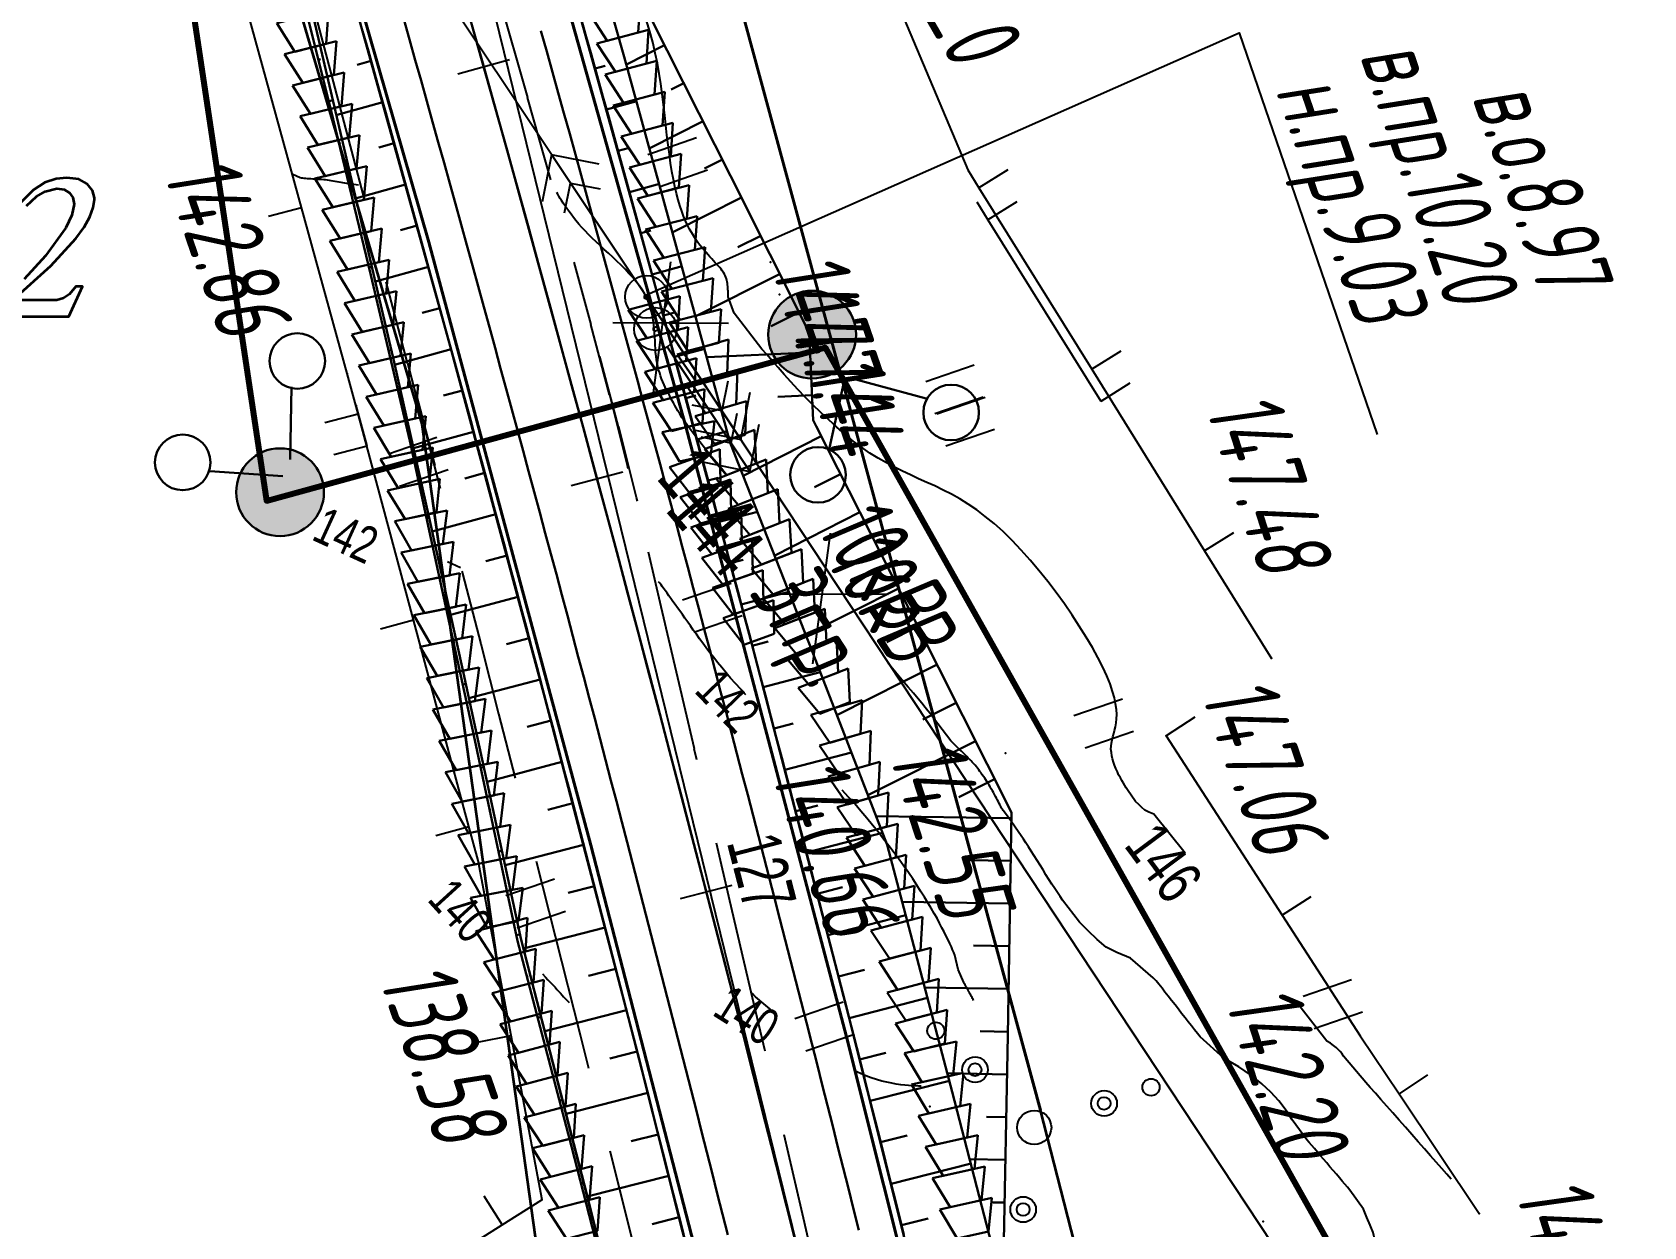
# Model space of a CAD drawing. Header units: millimetres. Extents: x -1799 to 6962, y -1020 to 4121.
# Drawn here: x 6834.9 to 6910.3, y -652.2 to -596.3 of the extents above; entities that cross this region are included whole.
import ezdxf

# ---------------------------------------------------------------- set-up
doc = ezdxf.new("R2010")
doc.units = ezdxf.units.MM
doc.linetypes.add('CONTI', pattern=[0])
for name, color, linetype in [('(033)Оформление', 7, 'CONTI'), ('GOR_BDEFAULT', 212, 'CONTI'), ('NAD_MDEFAULT', 7, 'CONTI'), ('PI_OTDEFAULT', 172, 'CONTI'), ('PI_TTDEFAULT', 5, 'CONTI'), ('SIT_LDEFAULT', 7, 'CONTI'), ('USLZNDEFAULT', 7, 'CONTI'), ('ZAPSKDEFAULT', 7, 'CONTI'), ('канава', 7, 'Continuous'), ('КОПИЯ_ОСЬ_ТАНГЕНСЫ', 1, 'Continuous'), ('ОСЬ_ВЕРХ_ПОКРЫТИЯ_ПИКЕТЫ', 1, 'Continuous'), ('ОСЬ_ВЕРХ_ПОКРЫТИЯ_ТАНГЕНСЫ', 1, 'Continuous'), ('разметка', 7, 'Continuous')]:
    doc.layers.add(name, color=color, linetype=linetype)
for name, color, linetype, lineweight in [('10', 1, 'Continuous', 35), ('КОПИЯ_ОСЬ_13_ОТКОСЫ', 7, 'Continuous', 30), ('КОПИЯ_ОСЬ_ГРАНИЦЫ_ПОЛОС', 7, 'Continuous', 30), ('КОПИЯ_ОСЬ_ОТКОСЫ', 7, 'Continuous', 30), ('Новые опоры', 5, 'Continuous', 35), ('Огражд-перила', 1, 'ограждение2', 40), ('ОСЬ_ВЕРХ_ПОКРЫТИЯ_ГРАНИЦЫ_ПОЛОС', 7, 'Continuous', 30), ('ОСЬ_ВЕРХ_ПОКРЫТИЯ_ОСЬ', 1, 'Continuous', 30)]:
    doc.layers.add(name, color=color, linetype=linetype, lineweight=lineweight)
doc.layers.get('КОПИЯ_ОСЬ_ОТКОСЫ').off()
doc.styles.add('eskd', font='spds.shx', dxfattribs={"width": 1.2, "oblique": 15})
doc.styles.add('SHRFT', font='TXT', dxfattribs={"width": 3.5})
doc.styles.get("Standard").update_dxf_attribs({"font": 'arial.ttf'})
doc.linetypes.add('ограждение2', pattern='A,0.25,-0.1,[132,ltypeshp.shx,S=0.1,R=0,X=-0.1,Y=0],-0.1,1', length=1.45)

# ---------------------------------------------------------------- blocks, each defined once
blk = doc.blocks.new('BL_2011')
at = {"color": 0}
for p, q in [((0, 0), (0, 2.4)), ((1.6, 0), (1.6, 2.4))]:
    blk.add_line(p, q, dxfattribs=at)
blk = doc.blocks.new('BL_2010')
at = {"color": 0}
for centre, radius in [((0, 5.78), 0.4), ((0, 3.46), 0.6), ((0, 3.46), 0.3), ((0, 0), 0.8), ((-3.46, -1.74), 0.6), ((-3.46, -1.74), 0.3), ((3.46, -1.74), 0.6), ((3.46, -1.74), 0.3), ((-5.78, -2.88), 0.4), ((5.78, -2.88), 0.4)]:
    blk.add_circle(centre, radius, dxfattribs=at)
blk = doc.blocks.new('BL_26')
at = {"color": 0}
for radius in [1, 0.1]:
    blk.add_circle((0, 0), radius, dxfattribs=at)
blk = doc.blocks.new('6')
at = {"layer": 'канава', "color": 5, "linetype": 'Continuous', "lineweight": 30}
for p, q in [((-1.5, -1.25), (-1.5, 1.25)), ((0, 0.75), (-1.5, 1.25)), ((0, 0.75), (0, -0.75)), ((0, -0.75), (-1.5, -1.25))]:
    blk.add_line(p, q, dxfattribs=at)
blk = doc.blocks.new('*U57')
at = {"layer": 'КОПИЯ_ОСЬ_13_ОТКОСЫ'}
for points in [[(250.745, -436.868), (256.033, -454.832), (261.157, -472.842), (266.116, -490.899), (269.808, -500.302), (273.454, -509.722), (276.51, -521.282), (279.502, -532.858)], [(254.22, -436.877), (255.898, -444.238), (257.551, -451.604), (260.013, -461.345), (262.428, -471.097), (266.135, -478.409), (269.813, -485.736), (269.997, -489.852), (270.131, -490.128), (274.724, -499.16), (279.274, -508.213), (279.115, -518.639), (278.901, -529.064)], [(263.036, -472.29), (261.255, -473.196)], [(263.942, -474.074), (263.348, -474.375)], [(264.846, -475.858), (262.348, -477.122)], [(265.748, -477.642), (264.915, -478.063)], [(266.649, -479.428), (263.433, -481.048)], [(267.548, -481.215), (266.475, -481.754)], [(268.445, -483.002), (264.509, -484.976)], [(269.34, -484.79), (268.028, -485.447)], [(269.855, -486.678), (265.031, -486.893)], [(269.944, -488.676), (268.336, -488.748)], [(270.366, -490.587), (266.728, -492.447)], [(271.276, -492.368), (270.062, -492.987)], [(272.184, -494.15), (268.196, -496.18)], [(273.09, -495.933), (271.76, -496.608)], [(273.994, -497.717), (269.657, -499.914)], [(274.897, -499.502), (273.451, -500.233)], [(275.798, -501.287), (271.111, -503.65)], [(276.698, -503.074), (275.135, -503.86)], [(277.596, -504.861), (272.556, -507.389)], [(278.492, -506.649), (276.811, -507.49)], [(279.271, -508.464), (272.939, -508.383)], [(279.244, -510.464), (277.134, -510.435)], [(279.216, -512.464), (274.166, -512.389)], [(279.185, -514.464), (277.502, -514.437)], [(279.152, -516.463), (275.228, -516.397)], [(279.118, -518.463), (277.81, -518.44)], [(279.081, -520.463), (276.282, -520.41)], [(279.043, -522.462), (278.11, -522.444)], [(279.002, -524.462), (277.33, -524.427)], [(278.96, -526.461), (278.402, -526.449)]]:
    blk.add_lwpolyline(points, dxfattribs=at)
blk = doc.blocks.new('*U60')
at = {"layer": 'КОПИЯ_ОСЬ_13_ОТКОСЫ'}
for points in [[(270.297, -450.326), (275.918, -473.208), (281.274, -496.154), (282.914, -503.429), (284.528, -510.71), (287.228, -523.184), (290.183, -534.663), (293.073, -546.158)], [(269.793, -450.476), (271.622, -457.732), (273.427, -464.994), (275.899, -474.652), (278.323, -484.323), (280.183, -492.078), (282.013, -499.84), (282.859, -503.739), (282.926, -504.03), (285.013, -513.625), (287.054, -523.229), (289.583, -532.859), (292.065, -542.5)], [(277.746, -482), (277.835, -481.978)], [(278.229, -483.941), (278.445, -483.887)], [(278.7, -485.885), (278.773, -485.867)], [(279.168, -487.829), (279.353, -487.785)], [(279.634, -489.774), (279.695, -489.759)], [(280.097, -491.72), (280.252, -491.683)], [(280.559, -493.666), (280.611, -493.653)], [(281.02, -495.612), (281.144, -495.583)], [(281.478, -497.559), (281.519, -497.549)], [(281.934, -499.506), (282.028, -499.484)], [(282.364, -501.459), (282.395, -501.452)], [(282.789, -503.414), (282.905, -503.388)], [(283.22, -505.367), (283.259, -505.358)], [(283.648, -507.32), (283.774, -507.293)], [(284.073, -509.275), (284.115, -509.265)], [(284.497, -511.229), (284.634, -511.199)], [(284.918, -513.184), (284.964, -513.174)], [(285.338, -515.14), (285.48, -515.109)], [(285.756, -517.095), (285.803, -517.085)], [(286.172, -519.052), (286.327, -519.019)], [(286.586, -521.008), (286.638, -520.998)], [(286.998, -522.966), (287.173, -522.929)], [(287.497, -524.902), (287.554, -524.887)], [(288.007, -526.836), (288.164, -526.794)], [(288.515, -528.77), (288.568, -528.757)], [(289.021, -530.705), (289.162, -530.668)], [(289.526, -532.641), (289.573, -532.628)], [(290.028, -534.576), (290.152, -534.544)], [(290.529, -536.513), (290.57, -536.502)]]:
    blk.add_lwpolyline(points, dxfattribs=at)
blk = doc.blocks.new('A$C20B74A9F')
at = {"layer": 'Новые опоры', "lineweight": 30, "ltscale": 7}
h = blk.add_hatch(color=256, dxfattribs=at)
h.set_gradient(color1=(0, 0, 255), color2=(0, 0, 117), one_color=1, tint=0.23, name='SPHERICAL')
h.paths.add_polyline_path([(2.054, 0, 1), (-2.054, 0, 1)])
blk.add_circle((0, 0), 2.054, dxfattribs=at)

msp = doc.modelspace()

# ---------------------------------------------------------------- linework, layer by layer
at = {"layer": '(033)Оформление', "color": 1, "lineweight": -2, "ltscale": 4}
for points in [[(6864.753, -607.007), (6863.932, -613.125)], [(6862.046, -609.838), (6867.466, -609.868)], [(6872.221, -619.7), (6871.4, -625.818)], [(6869.514, -622.531), (6874.934, -622.561)]]:
    msp.add_lwpolyline(points, dxfattribs=at)
at = {"linetype": 'Continuous'}
msp.add_lwpolyline([(6863.629, -608.541), (6891.362, -596.282), (6897.823, -615.089)], dxfattribs=at)
at = {"layer": '10'}
for points in [[(6272.926, 214.103), (6326.936, 163.713), (6390.826, 91.903), (6445.506, 26.023), (6488.066, -17.697), (6602.516, -114.867), (6670.756, -176.527), (6691.376, -194.227), (6715.476, -214.907), (6720.356, -219.097), (6734.476, -237.297), (6740.016, -244.427), (6757.116, -284.907), (6764.766, -303.037), (6770.366, -319.067), (6793.346, -384.837), (6802.166, -388.777), (6818.266, -433.077), (6818.266, -433.077), (6854.476, -549.107), (6853.296, -551.027), (6857.046, -557.057), (6862.996, -576.497), (6882.058, -646.693)], [(6893.698, -739.663), (6896.038, -716.233), (6894.478, -695.143), (6882.058, -646.693), (6862.996, -576.497), (6857.046, -557.057)], [(6827.636, -564.447), (6830.276, -572.757), (6838.856, -566.517), (6843.136, -580.797), (6843.136, -580.797), (6853.108, -614.593), (6860.778, -669.623), (6861.348, -673.673), (6863.458, -688.743), (6868.228, -703.413), (6859.498, -712.663), (6864.398, -716.093), (6868.468, -727.073), (6863.258, -739.043)], [(6843.136, -580.797), (6853.108, -614.593), (6860.778, -669.623), (6861.348, -673.673), (6863.458, -688.743), (6868.228, -703.413), (6859.498, -712.663), (6864.398, -716.093), (6868.468, -727.073), (6863.258, -739.043), (6864.268, -742.903)], [(6834.008, -608.753), (6835.748, -607.183), (6836.918, -605.913), (6837.298, -605.373), (6837.568, -604.893), (6837.728, -604.463), (6837.788, -604.083), (6837.788, -604.043), (6837.788, -604.013), (6837.688, -603.663), (6837.448, -603.353), (6837.058, -603.133), (6836.488, -603.063), (6835.988, -603.123), (6835.468, -603.283), (6834.928, -603.633), (6834.358, -604.213)], [(6834.598, -604.383), (6835.068, -603.943), (6835.478, -603.703), (6836.028, -603.573), (6836.368, -603.623), (6836.618, -603.773), (6836.768, -603.993), (6836.828, -604.303), (6836.728, -604.813), (6836.438, -605.413), (6835.488, -606.723), (6834.998, -607.273), (6834.488, -607.813)], [(6832.978, -609.553), (6836.578, -609.553), (6837.228, -608.153), (6836.918, -608.153), (6836.618, -608.513), (6836.338, -608.703), (6836.028, -608.793), (6835.698, -608.793), (6835.658, -608.793), (6833.998, -608.793)], [(6665.698, -943.573), (6667.658, -946.113), (6693.418, -926.393), (6690.158, -922.253), (6716.348, -901.533), (6718.498, -904.333), (6768.788, -862.303), (6777.188, -859.553), (6869.688, -782.433), (6884.528, -761.723), (6893.698, -739.663), (6896.038, -716.233), (6894.478, -695.143), (6882.058, -646.693)]]:
    msp.add_lwpolyline(points, dxfattribs=at)
at = {"layer": 'GOR_BDEFAULT', "color": 212, "flags": 128}
for points, elevation in [([(6888.842, -634.671), (6887.362, -632.841), (6887.132, -632.751), (6886.952, -632.661), (6886.802, -632.531), (6886.662, -632.391), (6886.512, -632.251), (6886.132, -631.711), (6886.072, -631.611), (6886.012, -631.511), (6885.942, -631.391), (6885.872, -631.271), (6885.802, -631.141), (6885.722, -631.001), (6885.662, -630.861), (6885.592, -630.711), (6885.532, -630.561), (6885.482, -630.411), (6885.442, -630.261), (6885.402, -630.111), (6885.382, -629.961), (6885.362, -629.811), (6885.372, -629.661), (6885.382, -629.521), (6885.412, -629.371), (6885.452, -629.231), (6885.492, -629.081), (6885.532, -628.931), (6885.572, -628.761), (6885.602, -628.581), (6885.622, -628.391), (6885.632, -628.181), (6885.622, -627.951), (6885.582, -627.691), (6885.532, -627.411), (6885.442, -627.101), (6885.322, -626.751), (6885.172, -626.381), (6884.982, -625.971), (6884.752, -625.521), (6884.492, -625.051), (6884.202, -624.561), (6883.882, -624.051), (6883.542, -623.531), (6883.182, -623.011), (6882.792, -622.481), (6882.402, -621.961), (6881.992, -621.451), (6881.582, -620.961), (6881.162, -620.491), (6880.732, -620.041), (6880.312, -619.621), (6879.892, -619.241), (6879.482, -618.911), (6879.082, -618.601), (6878.682, -618.341), (6878.282, -618.091), (6877.892, -617.881), (6877.512, -617.681), (6877.122, -617.491), (6876.742, -617.321), (6876.362, -617.151), (6875.982, -616.971), (6875.612, -616.801), (6875.232, -616.611), (6874.852, -616.411), (6874.462, -616.191), (6874.082, -615.951), (6873.692, -615.681), (6873.302, -615.391), (6872.922, -615.081), (6872.532, -614.741), (6872.152, -614.401), (6871.782, -614.051), (6871.412, -613.691), (6871.052, -613.331), (6870.712, -612.971), (6870.382, -612.621), (6870.072, -612.281), (6869.782, -611.951), (6869.502, -611.631), (6869.252, -611.341), (6869.022, -611.081), (6867.732, -609.401), (6867.452, -608.641), (6867.452, -608.571), (6867.442, -608.511), (6867.442, -608.441), (6867.442, -608.371), (6867.432, -608.301), (6867.432, -608.231), (6867.432, -608.161), (6867.422, -608.091), (6867.412, -608.011), (6867.402, -607.941), (6867.382, -607.871), (6867.362, -607.791), (6867.342, -607.721), (6867.302, -607.641), (6867.272, -607.571), (6867.222, -607.501), (6867.172, -607.421), (6867.122, -607.351), (6867.062, -607.271), (6866.992, -607.201), (6866.922, -607.121), (6866.842, -607.041), (6866.762, -606.951), (6866.682, -606.861), (6866.592, -606.771), (6866.502, -606.671), (6866.412, -606.571), (6866.322, -606.461), (6866.222, -606.351), (6866.122, -606.221), (6866.032, -606.091), (6865.932, -605.951), (6865.832, -605.801), (6865.742, -605.641), (6865.642, -605.471), (6865.542, -605.281), (6865.452, -605.081), (6865.362, -604.861), (6865.272, -604.631), (6865.182, -604.371), (6865.102, -604.101), (6865.022, -603.801), (6864.952, -603.481), (6864.882, -603.141), (6864.812, -602.771), (6864.752, -602.381), (6864.692, -601.961), (6864.642, -601.531), (6864.582, -601.071), (6864.532, -600.611), (6864.482, -600.131), (6864.422, -599.651), (6864.352, -599.161), (6864.292, -598.671), (6864.212, -598.191), (6864.132, -597.711), (6864.032, -597.241), (6863.932, -596.781), (6863.812, -596.331), (6863.682, -595.911), (6863.542, -595.501), (6863.382, -595.121), (6863.202, -594.751), (6863.012, -594.401), (6862.812, -594.061), (6862.592, -593.731), (6862.362, -593.411), (6862.112, -593.101), (6861.852, -592.791), (6861.582, -592.481), (6861.292, -592.171), (6860.992, -591.861), (6860.682, -591.541), (6860.352, -591.221), (6860.012, -590.881), (6859.672, -590.541), (6859.312, -590.181), (6858.942, -589.821), (6858.572, -589.461), (6858.202, -589.101), (6857.832, -588.731), (6857.462, -588.381), (6857.112, -588.021), (6856.762, -587.681), (6856.422, -587.351), (6856.102, -587.041), (6855.802, -586.741), (6855.522, -586.471), (6855.262, -586.211), (6855.032, -585.991)], 146), ([(6847.412, -603.071), (6847.062, -602.911)], 144), ([(6848.602, -603.171), (6848.522, -603.161), (6848.432, -603.151), (6848.352, -603.151), (6848.262, -603.141), (6848.172, -603.141), (6848.082, -603.131), (6848.002, -603.131), (6847.912, -603.121), (6847.832, -603.111), (6847.752, -603.111), (6847.672, -603.101), (6847.602, -603.101), (6847.532, -603.091), (6847.472, -603.081), (6847.412, -603.071)], 144), ([(6848.602, -603.171), (6848.522, -603.161), (6848.432, -603.151), (6848.352, -603.151), (6848.262, -603.141), (6848.172, -603.141), (6848.082, -603.131), (6848.002, -603.131), (6847.912, -603.121), (6847.832, -603.111), (6847.752, -603.111), (6847.672, -603.101), (6847.602, -603.101), (6847.532, -603.091), (6847.472, -603.081), (6847.412, -603.071)], 144), ([(6850.142, -603.411), (6849.592, -603.331), (6848.602, -603.171)], 144), ([(6867.372, -616.971), (6867.002, -616.521), (6866.672, -616.121), (6866.382, -615.761), (6866.122, -615.431), (6865.902, -615.151), (6865.712, -614.891), (6865.542, -614.661), (6865.402, -614.461), (6865.282, -614.281), (6865.182, -614.121), (6865.092, -613.981), (6865.012, -613.841), (6864.942, -613.721), (6864.882, -613.601), (6864.812, -613.481), (6864.752, -613.361), (6864.692, -613.241), (6864.632, -613.121), (6864.562, -613.001), (6864.502, -612.871), (6864.452, -612.751), (6864.392, -612.611), (6864.332, -612.481), (6864.282, -612.341), (6864.242, -612.201), (6864.192, -612.051), (6864.152, -611.901), (6864.122, -611.751), (6864.092, -611.591), (6864.072, -611.421), (6864.052, -611.251), (6864.042, -611.071), (6864.032, -610.891), (6864.022, -610.701), (6864.012, -610.521), (6864.002, -610.321), (6863.982, -610.131), (6863.972, -609.931), (6863.942, -609.731), (6863.902, -609.531), (6863.862, -609.331), (6863.802, -609.131), (6863.732, -608.921), (6863.652, -608.721), (6863.552, -608.521), (6863.432, -608.321), (6863.292, -608.121), (6863.142, -607.931), (6862.982, -607.731), (6862.802, -607.541), (6862.622, -607.351), (6862.432, -607.161), (6862.242, -606.971), (6862.042, -606.781), (6861.842, -606.601), (6861.642, -606.421), (6861.452, -606.241), (6861.262, -606.071), (6861.082, -605.891), (6860.912, -605.721), (6860.752, -605.551), (6860.592, -605.391), (6860.452, -605.231), (6860.322, -605.071), (6860.202, -604.921), (6860.092, -604.771), (6859.982, -604.631), (6859.892, -604.501), (6859.802, -604.371), (6859.722, -604.251), (6859.652, -604.131), (6859.582, -604.031), (6859.522, -603.931), (6859.472, -603.841), (6859.432, -603.761)], 144), ([(6854.312, -621.031), (6854.922, -621.311)], 142), ([(6868.272, -627.271), (6868.032, -627.001), (6867.792, -626.741), (6867.562, -626.491), (6867.352, -626.241), (6867.152, -625.991), (6866.952, -625.751), (6866.772, -625.521), (6866.592, -625.291), (6866.422, -625.071), (6866.262, -624.851), (6866.102, -624.641), (6865.962, -624.431), (6865.812, -624.241), (6865.682, -624.041), (6865.552, -623.861), (6865.422, -623.681), (6865.302, -623.511), (6865.182, -623.341), (6865.072, -623.191), (6864.962, -623.041), (6864.862, -622.901), (6864.762, -622.761), (6864.672, -622.631), (6864.592, -622.511), (6864.512, -622.401), (6864.432, -622.301), (6864.362, -622.201), (6864.302, -622.121), (6864.242, -622.041), (6864.192, -621.971)], 142), ([(6905.282, -664.581), (6905.192, -664.521), (6905.092, -664.461), (6904.972, -664.391), (6904.852, -664.301), (6904.712, -664.201), (6904.562, -664.081), (6904.392, -663.941), (6904.222, -663.781), (6904.032, -663.601), (6903.842, -663.401), (6903.632, -663.161), (6903.402, -662.901), (6903.172, -662.611), (6902.922, -662.291), (6902.662, -661.931), (6902.392, -661.531), (6902.112, -661.111), (6901.822, -660.661), (6901.522, -660.181), (6901.232, -659.701), (6900.932, -659.201), (6900.632, -658.691), (6900.342, -658.191), (6900.062, -657.691), (6899.782, -657.211), (6899.522, -656.741), (6899.272, -656.291), (6899.042, -655.871), (6898.832, -655.471), (6898.642, -655.121), (6897.762, -653.311), (6897.752, -653.051), (6897.712, -652.761), (6897.632, -652.431), (6897.502, -652.081), (6897.332, -651.721), (6897.182, -651.341), (6896.542, -650.441), (6896.432, -650.311), (6896.312, -650.171), (6896.182, -650.021), (6896.052, -649.861), (6895.912, -649.691), (6895.762, -649.521), (6895.612, -649.351), (6895.462, -649.171), (6895.312, -649.001), (6895.172, -648.831), (6895.032, -648.661), (6894.892, -648.501), (6894.762, -648.351), (6894.642, -648.211), (6894.532, -648.081), (6893.852, -647.151), (6893.562, -646.711), (6893.222, -646.271), (6892.852, -645.851), (6892.432, -645.471), (6891.942, -645.081), (6891.342, -644.671), (6890.642, -644.261), (6889.542, -643.261), (6889.412, -643.111), (6889.272, -642.941), (6889.132, -642.761), (6888.982, -642.571), (6888.832, -642.381), (6888.672, -642.181), (6888.522, -641.971), (6888.362, -641.771), (6888.202, -641.571), (6888.042, -641.371), (6887.892, -641.171), (6887.752, -640.991), (6887.602, -640.811), (6887.472, -640.651), (6887.342, -640.501), (6886.282, -639.591), (6885.642, -639.321), (6885.132, -639.071), (6884.712, -638.711), (6884.302, -638.301), (6883.892, -637.901), (6883.092, -636.871), (6882.982, -636.701), (6882.862, -636.521), (6882.732, -636.321), (6882.602, -636.121), (6882.462, -635.901), (6882.322, -635.681), (6882.182, -635.461), (6882.042, -635.241), (6881.902, -635.011), (6881.762, -634.801), (6881.632, -634.581), (6881.502, -634.381), (6881.382, -634.191), (6881.262, -634.021), (6881.162, -633.861), (6880.562, -633.011), (6880.312, -632.681), (6880.282, -632.621), (6880.242, -632.561), (6880.212, -632.491), (6880.172, -632.421), (6880.132, -632.351), (6880.092, -632.271), (6880.052, -632.191), (6880.002, -632.101), (6879.952, -632.021), (6879.912, -631.931), (6879.862, -631.841), (6879.812, -631.751), (6879.762, -631.661), (6879.712, -631.571), (6879.662, -631.491), (6879.602, -631.401), (6879.552, -631.321), (6879.502, -631.241), (6879.452, -631.161), (6879.392, -631.081), (6879.342, -631.001), (6879.282, -630.921), (6879.232, -630.851), (6879.172, -630.781), (6879.112, -630.701), (6879.062, -630.631), (6879.002, -630.561), (6878.942, -630.491), (6878.872, -630.421), (6878.812, -630.351), (6878.752, -630.291), (6878.682, -630.221), (6878.622, -630.151), (6878.552, -630.091), (6878.492, -630.021), (6878.422, -629.961), (6878.362, -629.901), (6878.292, -629.831), (6878.232, -629.771), (6878.162, -629.711), (6878.102, -629.651), (6878.042, -629.591), (6877.982, -629.531), (6877.932, -629.481), (6877.872, -629.421), (6877.252, -628.621), (6877.212, -628.561), (6877.172, -628.501), (6877.122, -628.431), (6877.062, -628.351), (6876.992, -628.261), (6876.902, -628.141), (6876.792, -628.011), (6876.662, -627.851), (6876.512, -627.661), (6876.332, -627.451), (6876.122, -627.191), (6875.872, -626.901), (6875.592, -626.571), (6875.272, -626.201), (6874.912, -625.771)], 144), ([(6878.932, -641.561), (6878.912, -641.521), (6878.882, -641.481), (6878.862, -641.431), (6878.832, -641.381), (6878.802, -641.321), (6878.772, -641.271), (6878.742, -641.211), (6878.702, -641.151), (6878.672, -641.091), (6878.642, -641.021), (6878.602, -640.961), (6878.572, -640.901), (6878.542, -640.841), (6878.512, -640.781), (6878.482, -640.721), (6878.212, -640.121), (6878.052, -639.441), (6878.012, -639.321), (6877.952, -639.201), (6877.892, -639.051), (6877.822, -638.901), (6877.742, -638.731), (6877.652, -638.551), (6877.562, -638.361), (6877.452, -638.161), (6877.342, -637.951), (6877.222, -637.721), (6877.082, -637.491), (6876.942, -637.251), (6876.792, -636.991), (6876.632, -636.731), (6876.452, -636.451), (6876.272, -636.171), (6876.082, -635.881), (6875.882, -635.581), (6875.662, -635.281), (6875.442, -634.971), (6875.212, -634.651), (6874.972, -634.331), (6874.722, -634.011), (6874.472, -633.681), (6874.202, -633.361), (6873.932, -633.031), (6873.662, -632.701), (6873.372, -632.371), (6873.082, -632.051), (6872.782, -631.721)], 142), ([(6858.762, -640.321), (6858.892, -640.471), (6859.012, -640.601), (6859.132, -640.721), (6859.232, -640.841), (6859.342, -640.951), (6859.432, -641.051), (6859.522, -641.151), (6859.602, -641.231), (6859.672, -641.321), (6859.742, -641.391), (6859.802, -641.461), (6859.862, -641.521), (6859.912, -641.571), (6859.962, -641.621), (6860.002, -641.661)], 140), ([(6869.692, -642.201), (6868.732, -641.391), (6868.562, -641.231)], 140), ([(6901.292, -649.931), (6901.082, -649.691), (6900.842, -649.431), (6900.592, -649.141), (6900.322, -648.831), (6900.032, -648.511), (6899.742, -648.181), (6899.442, -647.841), (6899.142, -647.501), (6898.852, -647.171), (6898.552, -646.831), (6898.272, -646.511), (6898.002, -646.201), (6897.742, -645.911), (6897.502, -645.641), (6897.292, -645.401), (6896.252, -644.181), (6896.182, -644.071), (6896.092, -643.961), (6896.002, -643.861), (6895.902, -643.771), (6895.782, -643.671), (6895.642, -643.571), (6895.472, -643.471), (6894.042, -641.651)], 146), ([(6876.482, -645.571), (6876.362, -645.571), (6876.222, -645.561), (6876.062, -645.561), (6875.892, -645.541), (6875.712, -645.531), (6875.522, -645.511), (6875.312, -645.481), (6875.102, -645.441), (6874.872, -645.391), (6874.642, -645.341), (6874.392, -645.271), (6874.142, -645.191), (6873.892, -645.091), (6873.632, -644.981), (6873.362, -644.861)], 140)]:
    msp.add_lwpolyline(points, dxfattribs=dict(at, elevation=elevation))
at = {"layer": 'PI_TTDEFAULT', "color": 5}
for p in [(6869.422, -607.021, 147.139), (6869.844, -608.525, 147.139), (6849.612, -612.221, 142.864), (6850.034, -613.725, 142.864), (6892.882, -625.551, 147.484), (6887.942, -629.181, 147.064), (6880.422, -629.991, 144.515), (6876.882, -646.521, 139.553), (6858.722, -650.891, 138.584), (6902.602, -651.531, 145.966), (6892.492, -651.911, 142.2)]:
    msp.add_point(p, dxfattribs=at)
at = {"layer": 'SIT_LDEFAULT', "color": 7}
for p, q in [((6863.622, -608.641), (6838.702, -571.291)), ((6858.062, -599.311), (6856.422, -593.541)), ((6847.472, -604.451), (6844.822, -594.811)), ((6847.852, -594.401), (6849.672, -601.291)), ((6875.162, -594.391), (6878.662, -602.691)), ((6859.142, -603.161), (6858.052, -599.311)), ((6849.672, -601.291), (6850.412, -604.071)), ((6859.182, -601.991), (6858.742, -604.201)), ((6863.062, -607.811), (6859.182, -601.991)), ((6861.402, -602.431), (6859.182, -601.991)), ((6859.792, -604.701), (6860.072, -603.321)), ((6860.072, -603.321), (6861.452, -603.591)), ((6878.662, -602.691), (6879.182, -603.531)), ((6880.542, -602.691), (6879.182, -603.531)), ((6879.084, -604.195), (6879.604, -605.035)), ((6879.182, -603.531), (6884.472, -612.021)), ((6880.964, -604.195), (6879.604, -605.035)), ((6845.932, -604.871), (6847.472, -604.451)), ((6849.612, -612.221), (6847.482, -604.461)), ((6879.604, -605.035), (6884.894, -613.525)), ((6861.032, -609.931), (6860.232, -607.021)), ((6851.422, -607.931), (6852.422, -611.751)), ((6908.422, -676.401), (6863.622, -608.641)), ((6864.172, -609.471), (6868.032, -615.311)), ((6861.892, -613.221), (6861.022, -609.931)), ((6864.594, -610.975), (6868.454, -616.815)), ((6862.314, -614.725), (6861.444, -611.435)), ((6885.822, -611.181), (6884.462, -612.031)), ((6850.122, -614.111), (6849.612, -612.221)), ((6852.432, -611.751), (6853.292, -615.031)), ((6884.462, -612.031), (6889.742, -620.521)), ((6862.732, -616.531), (6861.902, -613.221)), ((6867.432, -612.591), (6867.152, -613.981)), ((6868.032, -615.311), (6868.482, -613.101)), ((6886.244, -612.685), (6884.884, -613.535)), ((6850.544, -615.615), (6850.034, -613.725)), ((6852.854, -613.255), (6853.714, -616.535)), ((6867.152, -613.981), (6865.762, -613.701)), ((6848.572, -614.521), (6850.122, -614.111)), ((6852.712, -623.761), (6850.122, -614.111)), ((6863.154, -618.035), (6862.324, -614.725)), ((6867.854, -614.095), (6867.574, -615.485)), ((6868.454, -616.815), (6868.904, -614.605)), ((6853.292, -615.031), (6853.972, -617.601)), ((6865.822, -614.861), (6868.032, -615.311)), ((6867.574, -615.485), (6866.184, -615.205)), ((6848.994, -616.025), (6850.544, -615.615)), ((6862.772, -616.691), (6862.732, -616.531)), ((6866.244, -616.365), (6868.454, -616.815)), ((6863.194, -618.195), (6863.154, -618.035)), ((6891.102, -619.681), (6889.742, -620.521)), ((6864.312, -623.151), (6863.712, -620.581)), ((6889.742, -620.521), (6892.872, -625.561)), ((6854.982, -621.471), (6855.012, -621.591)), ((6855.012, -621.591), (6855.862, -624.871)), ((6851.172, -624.181), (6852.712, -623.761)), ((6855.312, -633.421), (6852.712, -623.761)), ((6865.092, -626.471), (6864.312, -623.151)), ((6855.862, -624.871), (6856.702, -628.161)), ((6865.862, -629.791), (6865.092, -626.471)), ((6856.702, -628.161), (6857.472, -631.171)), ((6889.282, -628.311), (6887.942, -629.181)), ((6865.972, -630.311), (6865.852, -629.791)), ((6887.942, -629.181), (6893.372, -637.581)), ((6853.762, -633.841), (6855.312, -633.421)), ((6855.742, -635.011), (6855.312, -633.421)), ((6867.522, -636.911), (6866.892, -634.211)), ((6857.282, -643.211), (6855.742, -635.011)), ((6858.452, -635.041), (6859.342, -638.551)), ((6868.582, -641.441), (6867.522, -636.911)), ((6894.712, -636.711), (6893.372, -637.581)), ((6893.372, -637.581), (6897.022, -643.221)), ((6859.352, -638.551), (6860.522, -643.171)), ((6869.172, -643.941), (6868.582, -641.441)), ((6855.712, -643.511), (6857.282, -643.211)), ((6858.732, -650.891), (6857.282, -643.211)), ((6860.522, -643.171), (6860.912, -644.731)), ((6897.022, -643.221), (6898.852, -645.941)), ((6900.182, -645.051), (6898.852, -645.941)), ((6898.852, -645.941), (6902.602, -651.531)), ((6870.882, -651.351), (6870.072, -647.851)), ((6861.902, -648.601), (6863.062, -653.201)), ((6856.012, -650.711), (6856.872, -652.061)), ((6856.872, -652.061), (6858.722, -650.891)), ((6871.962, -656.071), (6870.882, -651.351)), ((6848.412, -657.401), (6856.872, -652.061))]:
    msp.add_line(p, q, dxfattribs=at)
at = {"layer": 'КОПИЯ_ОСЬ_13_ОТКОСЫ'}
for points in [[(6849.685, -558.242), (6854.607, -574.831), (6859.391, -591.461), (6864.034, -608.13), (6868.537, -624.838), (6872.899, -641.583), (6877.12, -658.364)], [(6840.11, -561.127), (6845.009, -577.636), (6849.769, -594.184), (6854.389, -610.772), (6858.871, -627.399), (6863.211, -644.063), (6867.412, -660.762)], [(6852.173, -561.433), (6857.46, -579.397), (6862.584, -597.407), (6867.544, -615.464), (6871.235, -624.867), (6874.882, -634.287), (6877.937, -645.847), (6880.929, -657.423)], [(6840.828, -565.871), (6846.449, -588.753), (6851.805, -611.699), (6853.445, -618.974), (6855.059, -626.255), (6857.758, -638.729), (6860.713, -650.208), (6863.604, -661.703)], [(6850.733, -597.601), (6850.078, -597.785)], [(6861.218, -597.954), (6861.687, -597.823)], [(6851.274, -599.527), (6849.138, -600.125)], [(6861.755, -599.88), (6863.164, -599.488)], [(6851.812, -601.453), (6851.1, -601.652)], [(6862.291, -601.807), (6862.761, -601.677)], [(6852.349, -603.38), (6850.043, -604.021)], [(6862.824, -603.735), (6864.234, -603.344)], [(6852.883, -605.307), (6852.115, -605.52)], [(6863.356, -605.662), (6863.826, -605.533)], [(6863.886, -607.591), (6865.297, -607.204)], [(6853.416, -607.235), (6850.941, -607.918)], [(6853.948, -609.163), (6853.122, -609.389)], [(6864.414, -609.52), (6864.885, -609.391)], [(6854.477, -611.092), (6851.831, -611.816)], [(6864.94, -611.449), (6866.352, -611.065)], [(6855.004, -613.021), (6854.122, -613.261)], [(6865.465, -613.38), (6865.936, -613.252)], [(6855.53, -614.95), (6852.713, -615.716)], [(6865.987, -615.31), (6867.399, -614.928)], [(6856.053, -616.881), (6855.114, -617.135)], [(6866.508, -617.241), (6866.978, -617.114)], [(6856.575, -618.811), (6853.588, -619.617)], [(6867.027, -619.173), (6868.817, -618.693)], [(6857.094, -620.743), (6856.099, -621.01)], [(6867.544, -621.105), (6868.141, -620.945)], [(6857.613, -622.675), (6854.456, -623.519)], [(6868.059, -623.037), (6870.289, -622.444)], [(6858.128, -624.607), (6857.076, -624.888)], [(6868.572, -624.97), (6869.315, -624.773)], [(6858.642, -626.54), (6855.312, -627.424)], [(6869.083, -626.904), (6871.755, -626.199)], [(6859.155, -628.473), (6858.044, -628.766)], [(6869.593, -628.838), (6870.483, -628.604)], [(6859.664, -630.407), (6856.158, -631.33)], [(6870.1, -630.772), (6873.213, -629.957)], [(6860.173, -632.341), (6859.004, -632.648)], [(6870.605, -632.707), (6871.644, -632.437)], [(6860.68, -634.276), (6857.002, -635.237)], [(6871.109, -634.643), (6874.664, -633.72)], [(6861.185, -636.211), (6859.958, -636.53)], [(6871.611, -636.579), (6872.796, -636.272)], [(6872.111, -638.515), (6875.758, -637.576)], [(6861.687, -638.147), (6857.865, -639.138)], [(6862.188, -640.083), (6860.914, -640.412)], [(6872.609, -640.452), (6873.825, -640.14)], [(6873.105, -642.39), (6876.783, -641.45)], [(6862.687, -642.02), (6858.867, -643.002)], [(6863.184, -643.957), (6861.911, -644.284)], [(6873.6, -644.328), (6874.826, -644.016)], [(6874.092, -646.266), (6877.802, -645.326)], [(6863.679, -645.895), (6859.861, -646.869)], [(6864.172, -647.833), (6862.9, -648.157)], [(6874.583, -648.205), (6875.819, -647.893)], [(6875.071, -650.145), (6878.812, -649.204)], [(6864.664, -649.772), (6860.848, -650.737)], [(6865.154, -651.711), (6863.881, -652.032)], [(6875.559, -652.085), (6876.806, -651.772)]]:
    msp.add_lwpolyline(points, dxfattribs=at)
at = {"layer": 'КОПИЯ_ОСЬ_ГРАНИЦЫ_ПОЛОС'}
msp.add_lwpolyline([(6858.681, -596.194), (6858.951, -597.158), (6859.221, -598.122), (6859.49, -599.086), (6859.759, -600.05), (6860.027, -601.015), (6860.295, -601.979), (6860.563, -602.944), (6860.83, -603.908), (6861.096, -604.873), (6861.362, -605.838), (6861.627, -606.803), (6861.892, -607.769), (6862.157, -608.734), (6862.421, -609.699), (6862.685, -610.665), (6862.948, -611.631), (6863.21, -612.597), (6863.472, -613.563), (6863.734, -614.529), (6863.995, -615.495), (6864.256, -616.462), (6864.516, -617.428), (6864.776, -618.395), (6865.035, -619.362), (6865.294, -620.329), (6865.552, -621.296), (6865.81, -622.263), (6866.067, -623.23), (6866.324, -624.198), (6866.58, -625.165), (6866.836, -626.133), (6867.091, -627.101), (6867.346, -628.069), (6867.6, -629.037), (6867.854, -630.005), (6868.108, -630.974), (6868.361, -631.942), (6868.613, -632.911), (6868.865, -633.88), (6869.117, -634.848), (6869.368, -635.817), (6869.618, -636.786), (6869.868, -637.756), (6870.118, -638.725), (6870.367, -639.695), (6870.615, -640.664), (6870.863, -641.634), (6871.111, -642.604), (6871.358, -643.574), (6871.605, -644.544), (6871.851, -645.514), (6872.096, -646.484), (6872.342, -647.455), (6872.586, -648.426), (6872.831, -649.396), (6873.074, -650.367), (6873.318, -651.338), (6873.56, -652.309)], dxfattribs=at)
at = {"layer": 'КОПИЯ_ОСЬ_ТАНГЕНСЫ'}
msp.add_line((6855.882, -592.811), (6894.062, -748.341), dxfattribs=at)
at = {"layer": 'Новые опоры', "color": 1, "lineweight": 80, "ltscale": 7}
msp.add_lwpolyline([(6839.028, -572.813), (6845.841, -618.184), (6871.984, -611.013), (6909.121, -677.048)], dxfattribs=at)
at = {"layer": 'Новые опоры', "lineweight": 30, "ltscale": 7}
for points in [[(6846.946, -616.257), (6847.011, -612.851)], [(6872.888, -612.511), (6872.153, -615.838)], [(6873.416, -612.501), (6876.716, -613.403)], [(6846.6, -617.025), (6843.186, -616.793)]]:
    msp.add_lwpolyline(points, dxfattribs=at)
for centre in [(6847.279, -611.641), (6877.883, -614.051), (6841.915, -616.388), (6871.651, -616.971)]:
    msp.add_circle(centre, 1.3, dxfattribs=at)
at = {"layer": 'Огражд-перила', "ltscale": 7}
for points in [[(6896.7, -723.345), (6890.147, -719.987, -0.147582), (6888.554, -714.874, 0.044303), (6884.466, -689.142), (6884.466, -689.142), (6884.466, -689.142), (6884.466, -689.142), (6880.875, -675.358), (6876.458, -657.153), (6872.978, -643.266), (6865.471, -614.701), (6853.4, -571.782), (6843.094, -538.159), (6828.065, -491.494), (6818.207, -462.527), (6803.205, -420.15), (6784.642, -367.708), (6778.158, -349.714)], [(6769.559, -352.619), (6778.371, -378), (6801.678, -443.922), (6813.542, -477.411), (6825.83, -514.263), (6834.96, -543.468), (6844.279, -574.202), (6853.431, -606.082), (6861.013, -634.298), (6866.967, -657.33), (6871.548, -675.493, -0.012488), (6876.824, -700.767, -0.040689), (6878.214, -717.581, -0.039762), (6876.683, -733.804, -0.056014), (6870.452, -752.458, -0.095933), (6837.384, -790.69), (6811.373, -812.86), (6779.641, -839.9), (6746.176, -868.466), (6738.053, -875.408, -0.45951), (6730.063, -874.699, -1.674407)]]:
    msp.add_lwpolyline(points, format="xyb", dxfattribs=at)
at = {"layer": 'ОСЬ_ВЕРХ_ПОКРЫТИЯ_ГРАНИЦЫ_ПОЛОС'}
for points in [[(6852.26, -595.641), (6852.531, -596.601), (6852.801, -597.562), (6853.071, -598.523), (6853.34, -599.484), (6853.609, -600.445), (6853.877, -601.407), (6854.145, -602.368), (6854.412, -603.329), (6854.679, -604.291), (6854.945, -605.253), (6855.211, -606.215), (6855.477, -607.177), (6855.742, -608.139), (6856.006, -609.101), (6856.27, -610.064), (6856.534, -611.026), (6856.797, -611.989), (6857.06, -612.952), (6857.322, -613.915), (6857.584, -614.878), (6857.845, -615.841), (6858.106, -616.805), (6858.366, -617.768), (6858.626, -618.732), (6858.885, -619.695), (6859.144, -620.659), (6859.403, -621.623), (6859.66, -622.587), (6859.918, -623.552), (6860.175, -624.516), (6860.432, -625.48), (6860.688, -626.445), (6860.943, -627.41), (6861.198, -628.375), (6861.453, -629.339), (6861.707, -630.305), (6861.961, -631.27), (6862.214, -632.235), (6862.467, -633.201), (6862.719, -634.166), (6862.971, -635.132), (6863.223, -636.098), (6863.473, -637.064), (6863.724, -638.03), (6863.974, -638.996), (6864.223, -639.962), (6864.472, -640.929), (6864.721, -641.895), (6864.969, -642.862), (6865.217, -643.829), (6865.464, -644.796), (6865.71, -645.763), (6865.957, -646.73), (6866.202, -647.697), (6866.447, -648.665), (6866.692, -649.632), (6866.937, -650.6), (6867.18, -651.568), (6867.424, -652.536)], [(6860.504, -595.403), (6860.775, -596.368), (6861.045, -597.333), (6861.315, -598.297), (6861.584, -599.262), (6861.853, -600.228), (6862.121, -601.193), (6862.389, -602.158), (6862.657, -603.124), (6862.924, -604.089), (6863.19, -605.055), (6863.456, -606.021), (6863.722, -606.987), (6863.987, -607.953), (6864.251, -608.919), (6864.516, -609.886), (6864.779, -610.852), (6865.042, -611.819), (6865.305, -612.786), (6865.567, -613.753), (6865.829, -614.72), (6866.091, -615.687), (6866.351, -616.654), (6866.612, -617.622), (6866.872, -618.589), (6867.131, -619.557), (6867.39, -620.525), (6867.648, -621.493), (6867.906, -622.461), (6868.164, -623.429), (6868.421, -624.397), (6868.678, -625.366), (6868.934, -626.334), (6869.189, -627.303), (6869.445, -628.272), (6869.699, -629.241), (6869.954, -630.21), (6870.207, -631.179), (6870.461, -632.148), (6870.713, -633.118), (6870.966, -634.087), (6871.218, -635.057), (6871.469, -636.027), (6871.72, -636.997), (6871.97, -637.967), (6872.22, -638.937), (6872.47, -639.907), (6872.719, -640.878), (6872.967, -641.848), (6873.216, -642.819), (6873.463, -643.789), (6873.71, -644.76), (6873.957, -645.731), (6874.203, -646.703), (6874.449, -647.674), (6874.694, -648.645), (6874.939, -649.617), (6875.183, -650.588), (6875.427, -651.56), (6875.67, -652.532)], [(6850.337, -596.189), (6850.607, -597.148), (6850.877, -598.108), (6851.146, -599.068), (6851.415, -600.028), (6851.684, -600.988), (6851.952, -601.948), (6852.219, -602.909), (6852.486, -603.869), (6852.753, -604.83), (6853.019, -605.791), (6853.285, -606.752), (6853.55, -607.713), (6853.815, -608.674), (6854.079, -609.635), (6854.343, -610.597), (6854.606, -611.558), (6854.869, -612.52), (6855.131, -613.482), (6855.393, -614.444), (6855.655, -615.406), (6855.915, -616.368), (6856.176, -617.33), (6856.436, -618.293), (6856.696, -619.255), (6856.955, -620.218), (6857.213, -621.181), (6857.471, -622.144), (6857.729, -623.107), (6857.986, -624.07), (6858.243, -625.034), (6858.499, -625.997), (6858.755, -626.961), (6859.011, -627.924), (6859.265, -628.888), (6859.52, -629.852), (6859.774, -630.816), (6860.027, -631.781), (6860.28, -632.745), (6860.533, -633.709), (6860.785, -634.674), (6861.036, -635.639), (6861.288, -636.604), (6861.538, -637.569), (6861.788, -638.534), (6862.038, -639.499), (6862.287, -640.464), (6862.536, -641.43), (6862.784, -642.395), (6863.032, -643.361), (6863.279, -644.327), (6863.526, -645.293), (6863.773, -646.259), (6864.019, -647.225), (6864.264, -648.191), (6864.509, -649.158), (6864.754, -650.124), (6864.998, -651.091), (6865.241, -652.057), (6865.484, -653.024)]]:
    msp.add_lwpolyline(points, dxfattribs=at)
at = {"layer": 'ОСЬ_ВЕРХ_ПОКРЫТИЯ_ОСЬ'}
msp.add_lwpolyline([(6833.954, -524.516, -0.017489), (6872.982, -662.471)], format="xyb", dxfattribs=at)
at = {"layer": 'ОСЬ_ВЕРХ_ПОКРЫТИЯ_ПИКЕТЫ'}
for p, q in [((6854.798, -598.201), (6857.205, -597.526)), ((6860.099, -617.473), (6862.513, -616.822)), ((6865.212, -636.796), (6867.632, -636.168)), ((6865.212, -636.796), (6867.632, -636.168))]:
    msp.add_line(p, q, dxfattribs=at)
at = {"layer": 'ОСЬ_ВЕРХ_ПОКРЫТИЯ_ТАНГЕНСЫ'}
msp.add_line((6855.882, -592.811), (6894.062, -748.341), dxfattribs=at)
at = {"layer": 'разметка', "lineweight": 30, "ltscale": 7}
msp.add_lwpolyline([(6683.235, -202.238, -0.016421), (6708.994, -225.067, -0.069268), (6737.03, -259.559, -0.03752), (6750.467, -286.898, -0.011737), (6760.767, -314.548), (6773.314, -349.922), (6811.584, -457.82, -0.007544), (6830.897, -514.993, -0.000894), (6838.548, -538.969, -0.015332), (6872.565, -660.771, -0.007602), (6880.549, -694.188, -0.040426), (6883.353, -715.3)], format="xyb", dxfattribs=at)

# ---------------------------------------------------------------- block references
at = {"layer": 'USLZNDEFAULT', "color": 7, "rotation": 289}
for name, p in [('BL_2011', (6863.692, -601.971)), ('BL_26', (6863.622, -608.641)), ('BL_26', (6864.044, -610.145)), ('BL_2011', (6876.692, -612.601)), ('BL_2011', (6877.114, -614.105)), ('BL_2011', (6851.542, -615.981)), ('BL_2011', (6865.312, -622.821, 142.5)), ('BL_2011', (6883.632, -628.231, 2.5)), ('BL_2011', (6857.042, -636.661)), ('BL_2010', (6881.772, -647.511)), ('BL_2011', (6870.562, -642.411))]:
    msp.add_blockref(name, p, dxfattribs=at)
at = {"layer": 'ZAPSKDEFAULT', "color": 7, "rotation": 289}
msp.add_blockref('BL_2011', (6894.352, -641.361), dxfattribs=at)
at = {"layer": 'КОПИЯ_ОСЬ_13_ОТКОСЫ'}
for name, p in [('*U60', (6570.531, -115.545)), ('*U57', (6601.427, -124.565))]:
    msp.add_blockref(name, p, dxfattribs=at)
at = {"layer": 'КОПИЯ_ОСЬ_ОТКОСЫ'}
for p, rotation in [((6862.514, -596.464), 284.6624559207087), ((6847.896, -596.985), 284.0835071639867), ((6862.894, -597.915), 284.6624559207087), ((6848.261, -598.44), 284.0835071639867), ((6848.626, -599.895), 284.0835071639867), ((6863.274, -599.366), 284.6624559207087), ((6848.973, -601.355), 283.3491176223785), ((6863.653, -600.817), 284.6624559207087), ((6849.319, -602.814), 283.3491176223785), ((6864.033, -602.268), 284.6624559207087), ((6849.665, -604.274), 283.3491176223785), ((6864.413, -603.72), 284.6624559207087), ((6864.787, -605.172), 284.4456087166488), ((6850.012, -605.733), 283.3491176223785), ((6865.162, -606.625), 284.4456087166488), ((6850.358, -607.193), 283.3491176223785), ((6865.536, -608.077), 284.4456087166488), ((6850.701, -608.653), 283.1319226839116), ((6865.91, -609.53), 284.4456087166488), ((6851.041, -610.114), 283.1319226839116), ((6866.284, -610.982), 284.4456087166488), ((6851.382, -611.574), 283.1319226839116), ((6866.683, -612.428), 286.1707777716001), ((6851.723, -613.035), 283.1319226839116), ((6867.101, -613.869), 286.1707777716001), ((6852.064, -614.496), 283.1319226839116), ((6867.519, -615.309), 286.1707777716001), ((6852.4, -615.958), 282.5980554495413), ((6868.058, -616.709), 291.4969855076681), ((6852.727, -617.422), 282.5980554495413), ((6868.607, -618.104), 291.4969855076681), ((6853.054, -618.886), 282.5980554495413), ((6869.157, -619.5), 291.4969855076681), ((6853.362, -620.354), 281.500576244839), ((6869.707, -620.896), 291.4969855076681), ((6853.661, -621.823), 281.500576244839), ((6870.255, -622.292), 291.3217209149111), ((6853.96, -623.293), 281.500576244839), ((6870.801, -623.689), 291.3217209149111), ((6854.259, -624.763), 281.500576244839), ((6871.346, -625.086), 291.3217209149111), ((6854.558, -626.233), 281.500576244839), ((6871.892, -626.484), 291.3217209149111), ((6854.854, -627.704), 281.3174578957839), ((6872.437, -627.881), 291.3217209149111), ((6855.149, -629.174), 281.3174578957839), ((6872.925, -629.298), 285.9090902956568), ((6855.443, -630.645), 281.3174578957839), ((6873.336, -630.74), 285.9090902956568), ((6855.737, -632.116), 281.3174578957839), ((6873.747, -632.183), 285.9090902956568), ((6856.032, -633.587), 281.3174578957839), ((6874.158, -633.626), 285.9090902956568), ((6856.323, -635.058), 281.1319552938638), ((6874.568, -635.068), 284.7911038608967), ((6856.613, -636.53), 281.1319552938638), ((6874.951, -636.519), 284.7911038608967), ((6856.902, -638.002), 281.1319552938638), ((6875.334, -637.969), 284.7911038608967), ((6857.226, -639.466), 284.5656129591288), ((6875.717, -639.419), 284.7911038608967), ((6857.603, -640.918), 284.5656129591288), ((6876.1, -640.87), 284.7911038608967), ((6857.98, -642.37), 284.5656129591288), ((6876.483, -642.32), 284.7911038608967), ((6858.357, -643.821), 284.5656129591288), ((6876.866, -643.77), 284.7911038608967), ((6858.735, -645.273), 284.5656129591288), ((6877.247, -645.221), 282.6924555728392), ((6859.112, -646.725), 284.5656129591288), ((6877.577, -646.684), 282.6924555728392), ((6859.489, -648.177), 284.5656129591288), ((6877.906, -648.148), 282.6924555728392), ((6859.861, -649.63), 284.2866086832449), ((6878.236, -649.611), 282.6924555728392), ((6860.231, -651.084), 284.2866086832449), ((6878.565, -651.074), 282.6924555728392), ((6860.601, -652.537), 284.2866086832449), ((6878.895, -652.538), 282.6924555728392)]:
    msp.add_blockref('6', p, dxfattribs=dict(at, rotation=rotation))
at = {"layer": 'КОПИЯ_ОСЬ_ОТКОСЫ', "linetype": 'Continuous'}
for p, rotation in [((6864.365, -610.381), 284.876071868096), ((6864.75, -611.831), 284.876071868096), ((6865.135, -613.281), 284.876071868096), ((6865.52, -614.73), 284.876071868096), ((6865.899, -616.182), 282.0752885831935), ((6866.38, -617.601), 289.5656621647287), ((6866.883, -619.014), 289.5656621647287), ((6867.385, -620.428), 289.5656621647287), ((6867.887, -621.841), 289.5656621647287), ((6868.39, -623.255), 289.5656621647287), ((6868.892, -624.668), 289.5656621647287)]:
    msp.add_blockref('6', p, dxfattribs=dict(at, rotation=rotation))
at = {"layer": 'Новые опоры', "lineweight": 30, "ltscale": 7}
for p, rotation in [((6871.375, -610.408), 333.8816926270504), ((6846.47, -617.784), 165.2645889284886)]:
    msp.add_blockref('A$C20B74A9F', p, dxfattribs=dict(at, rotation=rotation))

# ---------------------------------------------------------------- texts
at = {"layer": 'GOR_BDEFAULT', "color": 212, "style": 'SHRFT', "width": 0.75}
for s, height, rotation, p in [('144', 2.625, 310.60472, (6864.021, -617.106, 144)), ('144', 2.625, 310.60472, (6864.443, -618.61, 144)), ('142', 1.7223, 335.43356, (6847.888, -619.98, 142)), ('142', 1.7223, 314.04642, (6865.81, -627.111, 142)), ('146', 2.1263, 306.63521, (6885.927, -634.311, 146)), ('140', 1.7223, 312.34033, (6853.316, -636.875, 140)), ('140', 1.7223, 327.75138, (6866.644, -642.217, 140))]:
    msp.add_text(s, height=height, rotation=rotation, dxfattribs=at).set_placement(p)
at = {"layer": 'NAD_MDEFAULT', "color": 7, "style": 'eskd', "oblique": 10, "width": 0.8}
for s, rotation, p in [('в.пр.10.20', 289, (6896.985, -597.317, -143.5)), ('н.пр.9.03', 289, (6893.046, -598.955, -143.5)), ('в.о.8.97', 289, (6902.238, -599.257, -143.5)), ('10кВ', 303, (6871.502, -619.441)), ('10кВ', 303, (6871.924, -620.945)), ('3пр.', 303, (6868.342, -622.441, -144))]:
    msp.add_text(s, height=3.5, rotation=rotation, dxfattribs=at).set_placement(p)
at = {"layer": 'PI_OTDEFAULT', "color": 172, "style": 'eskd', "oblique": 10, "width": 0.8}
for s, rotation, p in [('148.20', 300, (6873.942, -590.911)), ('142.86', 289, (6840.986, -602.829)), ('147.14', 289, (6869.437, -607.331, 0.5)), ('147.14', 289, (6869.859, -608.835, 0.5)), ('147.48', 288, (6889.768, -613.807)), ('147.06', 289, (6889.555, -627.205)), ('142.55', 288, (6874.944, -630.077, 4.5)), ('140.66', 289, (6869.442, -630.991)), ('138.58', 289, (6851.08, -640.557)), ('142.20', 288, (6890.677, -641.584, 5)), ('145.97', 288, (6904.26, -650.556))]:
    msp.add_text(s, height=3.5, rotation=rotation, dxfattribs=at).set_placement(p)
at = {"layer": 'ОСЬ_ВЕРХ_ПОКРЫТИЯ_ПИКЕТЫ', "width": 0.6}
msp.add_text('127', height=2.5, rotation=284.54157, dxfattribs=at).set_placement((6867.372, -634.169))

doc.saveas('drawing.dxf')
